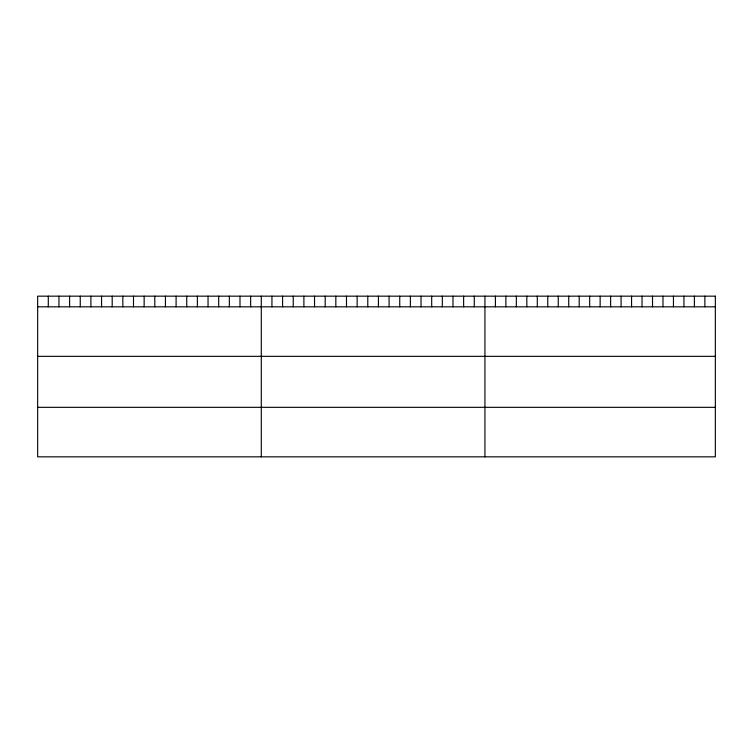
<?xml version="1.0" encoding="UTF-8"?>
<svg xmlns="http://www.w3.org/2000/svg" width="753" height="753" viewBox="0 0 753 753"><rect width="100%" height="100%" fill="white"/><g stroke="black" fill="none" stroke-linecap="round" stroke-linejoin="round"><path stroke-width="1.13" d="M37.65 306.819L715.35 306.819M37.65 356.329L715.35 356.329M37.65 407.326L715.35 407.326M704.874 296.164L704.874 306.819M694.407 296.164L694.407 306.819M683.931 296.164L683.931 306.819M673.455 296.164L673.455 306.819M662.979 296.164L662.979 306.819M652.512 296.164L652.512 306.819M642.036 296.164L642.036 306.819M631.56 296.164L631.56 306.819M621.084 296.164L621.084 306.819M610.617 296.164L610.617 306.819M600.141 296.164L600.141 306.819M589.665 296.164L589.665 306.819M579.198 296.164L579.198 306.819M568.722 296.164L568.722 306.819M558.246 296.164L558.246 306.819M547.77 296.164L547.77 306.819M537.303 296.164L537.303 306.819M526.827 296.164L526.827 306.819M516.351 296.164L516.351 306.819M505.875 296.164L505.875 306.819M495.408 296.164L495.408 306.819M484.932 296.164L484.932 456.836M474.286 296.164L474.286 306.819M463.632 296.164L463.632 306.819M452.986 296.164L452.986 306.819M442.331 296.164L442.331 306.819M431.685 296.164L431.685 306.819M421.031 296.164L421.031 306.819M410.385 296.164L410.385 306.819M399.739 296.164L399.739 306.819M389.085 296.164L389.085 306.819M378.439 296.164L378.439 306.819M367.784 296.164L367.784 306.819M357.138 296.164L357.138 306.819M346.484 296.164L346.484 306.819M335.838 296.164L335.838 306.819M325.192 296.164L325.192 306.819M314.538 296.164L314.538 306.819M303.892 296.164L303.892 306.819M293.237 296.164L293.237 306.819M282.591 296.164L282.591 306.819M271.937 296.164L271.937 306.819M261.291 296.164L261.291 456.836M250.645 296.164L250.645 306.819M239.991 296.164L239.991 306.819M229.345 296.164L229.345 306.819M218.69 296.164L218.69 306.819M208.044 296.164L208.044 306.819M197.39 296.164L197.39 306.819M186.744 296.164L186.744 306.819M176.098 296.164L176.098 306.819M165.444 296.164L165.444 306.819M154.798 296.164L154.798 306.819M144.143 296.164L144.143 306.819M133.497 296.164L133.497 306.819M122.843 296.164L122.843 306.819M112.197 296.164L112.197 306.819M101.551 296.164L101.551 306.819M90.897 296.164L90.897 306.819M80.251 296.164L80.251 306.819M69.596 296.164L69.596 306.819M58.95 296.164L58.95 306.819M48.296 296.164L48.296 306.819M715.35 296.164L37.65 296.164L37.65 456.836L715.35 456.836L715.35 296.164"/></g></svg>
